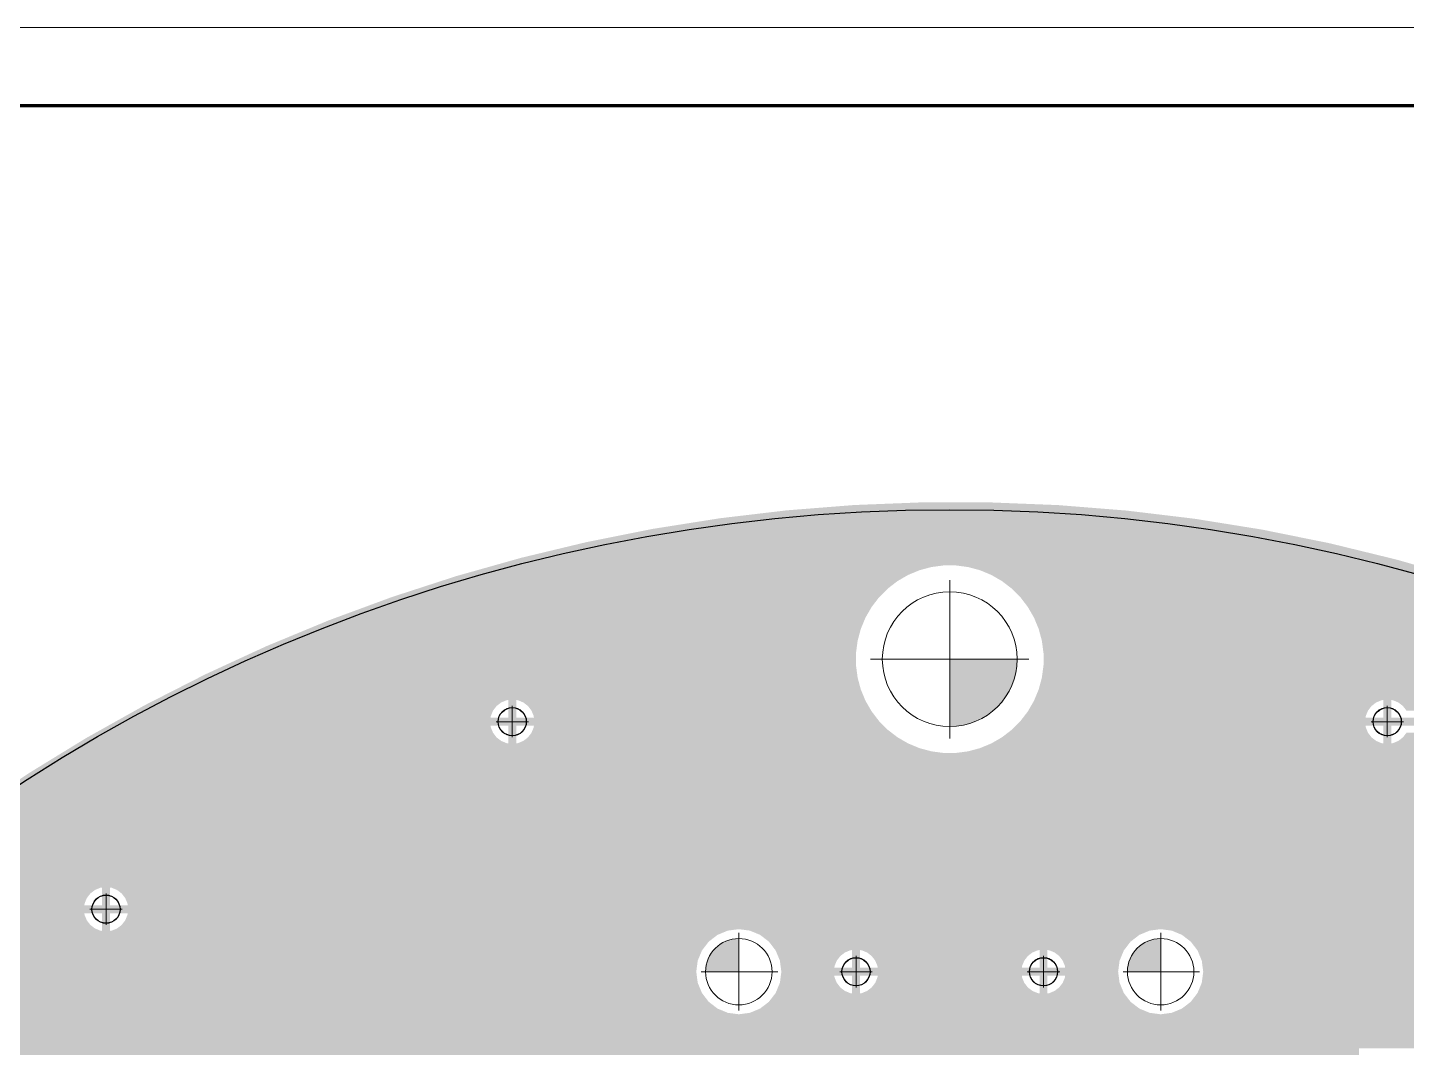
# Model space of a CAD drawing. Header units: millimetres. Extents: x -3633 to 871, y -630 to 261.
# Drawn here: x -1542.5 to -1453.9, y 194.8 to 260.6 of the extents above; entities that cross this region are included whole.
import ezdxf

# ---------------------------------------------------------------- set-up
doc = ezdxf.new("R2010")
doc.units = ezdxf.units.MM
doc.layers.add('border', color=7, linetype='Continuous', lineweight=70)
for name, color, linetype in [('DRILL', 7, 'Continuous'), ('DRILL GOST', 7, 'Continuous'), ('TOP_PASTE', 8, 'Continuous')]:
    doc.layers.add(name, color=color, linetype=linetype)

# ---------------------------------------------------------------- blocks, each defined once
blk = doc.blocks.new('ROUND_26')
blk.add_circle((0, 0), 0.0177)

msp = doc.modelspace()

# ---------------------------------------------------------------- hatches: boundary and pattern name
at = {"layer": 'DRILL', "lineweight": 0}
h = msp.add_hatch(color=256, dxfattribs=at)
h.dxf.hatch_style = 1
h.paths.add_polyline_path([(-1478.88, 219.972), (-1483.212, 219.972), (-1483.212, 215.64, 0.414214)])
at = {"layer": 'DRILL GOST', "lineweight": 0}
h = msp.add_hatch(color=256, dxfattribs=at)
h.dxf.hatch_style = 1
h.paths.add_polyline_path([(-1498.898, 199.893), (-1496.765, 199.893), (-1496.765, 202.026, 0.414214)])
h = msp.add_hatch(color=256, dxfattribs=at)
h.dxf.hatch_style = 1
h.paths.add_polyline_path([(-1471.791, 199.893), (-1469.659, 199.893), (-1469.659, 202.026, 0.414214)])

# ---------------------------------------------------------------- linework, layer by layer
at = {"layer": 'border', "lineweight": 18}
for p, q in [((-1347.795, 260.55), (-1644.795, 260.55)), ((-1644.795, 260.55), (-1347.795, 260.55)), ((-1644.795, 260.55), (-1050.795, 260.55)), ((-1050.795, 260.55), (-1644.795, 260.55))]:
    msp.add_line(p, q, dxfattribs=at)
at = {"layer": 'border', "lineweight": 70}
msp.add_line((-1624.795, 255.55), (-1055.795, 255.55), dxfattribs=at)
at = {"layer": 'DRILL', "lineweight": 0}
for p, q in [((-1483.212, 219.972), (-1483.212, 225.058)), ((-1483.212, 219.972), (-1483.212, 225.058)), ((-1483.212, 224.304), (-1483.212, 215.64)), ((-1483.212, 224.304), (-1483.212, 215.64)), ((-1483.212, 223.406), (-1483.212, 216.654)), ((-1483.212, 223.406), (-1483.212, 216.654)), ((-1483.212, 222.883), (-1483.212, 217.16)), ((-1483.212, 222.883), (-1483.212, 217.16)), ((-1483.212, 219.972), (-1488.298, 219.972)), ((-1483.212, 219.972), (-1488.298, 219.972)), ((-1483.212, 219.972), (-1487.544, 219.972)), ((-1483.212, 219.972), (-1487.544, 219.972)), ((-1486.714, 219.972), (-1479.338, 219.972)), ((-1486.714, 219.972), (-1479.338, 219.972)), ((-1483.212, 219.972), (-1478.88, 219.972)), ((-1483.212, 219.972), (-1478.126, 219.972)), ((-1483.212, 219.972), (-1483.212, 214.886)), ((-1483.212, 219.972), (-1478.88, 219.972)), ((-1483.212, 219.972), (-1478.126, 219.972)), ((-1483.212, 219.972), (-1483.212, 214.886)), ((-1511.321, 216.975), (-1511.321, 214.953)), ((-1455.101, 216.975), (-1455.101, 214.953)), ((-1512.363, 215.956), (-1510.28, 215.956)), ((-1456.142, 215.956), (-1454.059, 215.956)), ((-1537.424, 204.928), (-1537.424, 202.906)), ((-1538.465, 203.909), (-1536.382, 203.909)), ((-1496.765, 202.026), (-1496.765, 197.411)), ((-1469.659, 202.026), (-1469.659, 197.411)), ((-1496.765, 200.806), (-1496.765, 198.951)), ((-1489.235, 200.912), (-1489.235, 198.89)), ((-1477.187, 200.912), (-1477.187, 198.89)), ((-1469.659, 200.806), (-1469.659, 198.951)), ((-1499.183, 199.893), (-1494.261, 199.893)), ((-1497.664, 199.893), (-1495.845, 199.893)), ((-1496.765, 199.893), (-1494.632, 199.893)), ((-1490.276, 199.893), (-1488.193, 199.893)), ((-1478.229, 199.893), (-1476.146, 199.893)), ((-1472.077, 199.893), (-1467.155, 199.893)), ((-1470.558, 199.893), (-1468.739, 199.893)), ((-1469.659, 199.893), (-1467.526, 199.893))]:
    msp.add_line(p, q, dxfattribs=at)
msp.add_circle((-1483.212, 219.972), 4.332, dxfattribs=at)
at = {"layer": 'DRILL GOST', "lineweight": 0}
for p, q in [((-1496.765, 199.893), (-1496.765, 202.397)), ((-1469.659, 199.893), (-1469.659, 202.397))]:
    msp.add_line(p, q, dxfattribs=at)
for centre, radius in [((-1511.321, 215.956), 0.911), ((-1455.101, 215.956), 0.911), ((-1537.424, 203.909), 0.911), ((-1496.765, 199.893), 2.133), ((-1469.659, 199.893), 2.133), ((-1489.235, 199.893), 0.911), ((-1477.187, 199.893), 0.911)]:
    msp.add_circle(centre, radius, dxfattribs=at)
at = {"layer": 'TOP_PASTE'}
msp.add_circle((-1483.212, 119.578), 110, dxfattribs=at)
for points in [[(-1497.997, 229.024), (-1493.813, 229.519), (-1467.725, 229.024), (-1471.848, 229.519)], [(-1493.813, 229.519), (-1493.691, 229.534), (-1471.848, 229.519), (-1472.029, 229.534)], [(-1493.691, 229.534), (-1489.416, 229.871), (-1472.029, 229.534), (-1476.248, 229.871)], [(-1489.416, 229.871), (-1489.368, 229.875), (-1476.248, 229.871), (-1476.343, 229.875)], [(-1489.368, 229.875), (-1485.035, 230.046), (-1476.343, 229.875), (-1480.639, 230.046)], [(-1485.035, 230.046), (-1482.867, 230.046), (-1480.639, 230.046), (-1480.649, 230.046)], [(-1482.867, 230.046), (-1480.66, 230.047), (-1480.649, 230.046), (-1480.66, 230.047)], [(-1502.28, 228.345), (-1498.195, 228.992), (-1463.443, 228.345), (-1467.464, 228.992)], [(-1498.195, 228.992), (-1497.997, 229.024), (-1467.464, 228.992), (-1467.725, 229.024)], [(-1506.533, 227.498), (-1502.553, 228.29), (-1459.19, 227.498), (-1463.106, 228.29)], [(-1502.553, 228.29), (-1502.28, 228.345), (-1463.106, 228.29), (-1463.443, 228.345)], [(-1510.749, 226.485), (-1506.879, 227.415), (-1454.973, 226.485), (-1458.779, 227.415)], [(-1506.879, 227.415), (-1506.533, 227.498), (-1458.779, 227.415), (-1459.19, 227.498)], [(-1512.851, 225.892), (-1512.486, 225.995), (-1484.389, 225.892), (-1483.607, 225.995)], [(-1512.486, 225.995), (-1511.168, 226.367), (-1453.194, 225.995), (-1454.49, 226.367)], [(-1511.168, 226.367), (-1510.749, 226.485), (-1454.49, 226.367), (-1454.973, 226.485)], [(-1482.034, 225.892), (-1482.817, 225.995), (-1452.835, 225.892), (-1453.194, 225.995)], [(-1515.897, 224.991), (-1514.923, 225.308), (-1486.566, 224.991), (-1486.017, 225.308)], [(-1514.923, 225.308), (-1514.646, 225.386), (-1486.017, 225.308), (-1485.882, 225.386)], [(-1514.646, 225.386), (-1513.575, 225.688), (-1485.882, 225.386), (-1485.152, 225.688)], [(-1513.575, 225.688), (-1512.851, 225.892), (-1485.152, 225.688), (-1484.389, 225.892)], [(-1481.271, 225.688), (-1482.034, 225.892), (-1452.124, 225.688), (-1452.835, 225.892)], [(-1480.542, 225.386), (-1481.271, 225.688), (-1451.071, 225.386), (-1452.124, 225.688)], [(-1480.132, 225.149), (-1480.542, 225.386), (-1450.246, 225.149), (-1451.071, 225.386)], [(-1479.858, 224.991), (-1480.132, 225.149), (-1449.769, 224.991), (-1450.246, 225.149)], [(-1519.047, 223.967), (-1517.376, 224.51), (-1487.735, 223.967), (-1487.192, 224.51)], [(-1517.376, 224.51), (-1515.897, 224.991), (-1487.192, 224.51), (-1486.566, 224.991)], [(-1479.232, 224.51), (-1479.858, 224.991), (-1448.316, 224.51), (-1449.769, 224.991)], [(-1478.673, 223.952), (-1479.232, 224.51), (-1446.628, 223.952), (-1448.316, 224.51)], [(-1522.639, 222.642), (-1520.786, 223.325), (-1488.626, 222.642), (-1488.231, 223.325)], [(-1520.786, 223.325), (-1519.088, 223.952), (-1488.231, 223.325), (-1487.75, 223.952)], [(-1519.088, 223.952), (-1519.047, 223.967), (-1487.75, 223.952), (-1487.735, 223.967)], [(-1478.528, 223.762), (-1478.673, 223.952), (-1446.055, 223.762), (-1446.628, 223.952)], [(-1478.193, 223.325), (-1478.528, 223.762), (-1444.893, 223.325), (-1446.055, 223.762)], [(-1477.798, 222.642), (-1478.193, 223.325), (-1443.073, 222.642), (-1444.893, 223.325)], [(-1524.452, 221.912), (-1523.115, 222.466), (-1488.928, 221.912), (-1488.699, 222.466)], [(-1523.115, 222.466), (-1522.639, 222.642), (-1488.699, 222.466), (-1488.626, 222.642)], [(-1477.619, 222.209), (-1477.798, 222.642), (-1441.923, 222.209), (-1443.073, 222.642)], [(-1526.293, 221.149), (-1524.452, 221.912), (-1489.132, 221.149), (-1488.928, 221.912)], [(-1477.496, 221.912), (-1477.619, 222.209), (-1441.219, 221.912), (-1441.923, 222.209)], [(-1477.291, 221.149), (-1477.496, 221.912), (-1439.412, 221.149), (-1441.219, 221.912)], [(-1528.074, 220.367), (-1527.121, 220.806), (-1489.235, 220.367), (-1489.178, 220.806)], [(-1527.121, 220.806), (-1526.293, 221.149), (-1489.178, 220.806), (-1489.132, 221.149)], [(-1477.205, 220.492), (-1477.291, 221.149), (-1437.855, 220.492), (-1439.412, 221.149)], [(-1529.787, 219.577), (-1528.074, 220.367), (-1489.235, 219.577), (-1489.235, 220.367)], [(-1477.188, 220.367), (-1477.205, 220.492), (-1437.588, 220.367), (-1437.855, 220.492)], [(-1477.188, 219.577), (-1477.188, 220.367), (-1435.908, 219.577), (-1437.588, 220.367)], [(-1531.444, 218.794), (-1531.059, 218.99), (-1489.132, 218.794), (-1489.158, 218.99)], [(-1531.059, 218.99), (-1529.787, 219.577), (-1489.158, 218.99), (-1489.235, 219.577)], [(-1477.291, 218.794), (-1477.188, 219.577), (-1434.242, 218.794), (-1435.908, 219.577)], [(-1534.281, 217.348), (-1532.941, 218.031), (-1488.645, 217.348), (-1488.928, 218.031)], [(-1532.941, 218.031), (-1531.444, 218.794), (-1488.928, 218.031), (-1489.132, 218.794)], [(-1477.779, 217.348), (-1477.496, 218.031), (-1431.424, 217.348), (-1432.739, 218.031)], [(-1477.496, 218.031), (-1477.339, 218.614), (-1432.739, 218.031), (-1433.86, 218.614)], [(-1477.339, 218.614), (-1477.291, 218.794), (-1433.86, 218.614), (-1434.242, 218.794)], [(-1534.922, 217.021), (-1534.59, 217.191), (-1512.255, 217.021), (-1512.034, 217.191)], [(-1534.59, 217.191), (-1534.311, 217.333), (-1512.034, 217.191), (-1511.69, 217.333)], [(-1534.311, 217.333), (-1534.281, 217.348), (-1511.69, 217.333), (-1511.576, 217.348)], [(-1511.576, 216.211), (-1511.576, 217.348), (-1511.066, 216.211), (-1511.066, 217.348)], [(-1510.952, 217.333), (-1511.066, 217.348), (-1488.639, 217.333), (-1488.645, 217.348)], [(-1510.877, 217.302), (-1510.952, 217.333), (-1488.626, 217.302), (-1488.639, 217.333)], [(-1510.608, 217.191), (-1510.877, 217.302), (-1488.562, 217.191), (-1488.626, 217.302)], [(-1510.313, 216.964), (-1510.608, 217.191), (-1488.431, 216.964), (-1488.562, 217.191)], [(-1477.993, 216.964), (-1477.862, 217.191), (-1456.109, 216.964), (-1455.814, 217.191)], [(-1477.862, 217.191), (-1477.798, 217.302), (-1455.814, 217.191), (-1455.545, 217.302)], [(-1477.798, 217.302), (-1477.785, 217.333), (-1455.545, 217.302), (-1455.47, 217.333)], [(-1477.785, 217.333), (-1477.779, 217.348), (-1455.47, 217.333), (-1455.356, 217.348)], [(-1455.356, 216.211), (-1455.356, 217.348), (-1454.846, 216.211), (-1454.846, 217.348)], [(-1454.732, 217.333), (-1454.846, 217.348), (-1431.395, 217.333), (-1431.424, 217.348)], [(-1454.388, 217.191), (-1454.732, 217.333), (-1431.121, 217.191), (-1431.395, 217.333)], [(-1454.093, 216.964), (-1454.388, 217.191), (-1430.685, 216.964), (-1431.121, 217.191)], [(-1536.761, 215.992), (-1536.369, 216.211), (-1487.75, 215.992), (-1487.919, 216.211)], [(-1536.369, 216.211), (-1536.166, 216.325), (-1512.713, 216.211), (-1512.698, 216.325)], [(-1536.166, 216.325), (-1535.552, 216.669), (-1512.698, 216.325), (-1512.556, 216.669)], [(-1535.552, 216.669), (-1535.025, 216.964), (-1512.556, 216.669), (-1512.329, 216.964)], [(-1535.025, 216.964), (-1534.922, 217.021), (-1512.329, 216.964), (-1512.255, 217.021)], [(-1510.087, 216.669), (-1510.313, 216.964), (-1488.26, 216.669), (-1488.431, 216.964)], [(-1510.065, 216.618), (-1510.087, 216.669), (-1488.231, 216.618), (-1488.26, 216.669)], [(-1509.944, 216.325), (-1510.065, 216.618), (-1488.006, 216.325), (-1488.231, 216.618)], [(-1509.929, 216.211), (-1509.944, 216.325), (-1487.919, 216.211), (-1488.006, 216.325)], [(-1478.673, 215.992), (-1478.505, 216.211), (-1428.917, 215.992), (-1429.301, 216.211)], [(-1478.505, 216.211), (-1478.417, 216.325), (-1456.493, 216.211), (-1456.478, 216.325)], [(-1478.417, 216.325), (-1478.193, 216.618), (-1456.478, 216.325), (-1456.357, 216.618)], [(-1478.193, 216.618), (-1478.163, 216.669), (-1456.357, 216.618), (-1456.336, 216.669)], [(-1478.163, 216.669), (-1477.993, 216.964), (-1456.336, 216.669), (-1456.109, 216.964)], [(-1453.866, 216.669), (-1454.093, 216.964), (-1430.117, 216.669), (-1430.685, 216.964)], [(-1538.097, 215.243), (-1537.483, 215.587), (-1512.556, 215.243), (-1512.698, 215.587)], [(-1537.483, 215.587), (-1537.28, 215.701), (-1512.698, 215.587), (-1512.713, 215.701)], [(-1537.28, 215.701), (-1536.761, 215.992), (-1487.46, 215.701), (-1487.75, 215.992)], [(-1511.576, 214.564), (-1511.576, 215.701), (-1511.066, 214.564), (-1511.066, 215.701)], [(-1510.087, 215.243), (-1510.008, 215.433), (-1486.944, 215.243), (-1487.192, 215.433)], [(-1510.008, 215.433), (-1509.944, 215.587), (-1487.192, 215.433), (-1487.346, 215.587)], [(-1509.944, 215.587), (-1509.929, 215.701), (-1487.346, 215.587), (-1487.46, 215.701)], [(-1479.479, 215.243), (-1479.232, 215.433), (-1456.336, 215.243), (-1456.414, 215.433)], [(-1479.232, 215.433), (-1479.078, 215.587), (-1456.414, 215.433), (-1456.478, 215.587)], [(-1479.078, 215.587), (-1478.964, 215.701), (-1456.478, 215.587), (-1456.493, 215.701)], [(-1478.964, 215.701), (-1478.673, 215.992), (-1428.409, 215.701), (-1428.917, 215.992)], [(-1455.356, 214.564), (-1455.356, 215.701), (-1454.846, 214.564), (-1454.846, 215.701)], [(-1539.761, 214.256), (-1539.268, 214.558), (-1485.152, 214.256), (-1485.882, 214.558)], [(-1539.268, 214.558), (-1539.258, 214.564), (-1485.882, 214.558), (-1485.892, 214.564)], [(-1539.258, 214.564), (-1539.234, 214.579), (-1511.576, 214.564), (-1511.69, 214.579)], [(-1539.234, 214.579), (-1539.001, 214.721), (-1511.69, 214.579), (-1512.034, 214.721)], [(-1539.001, 214.721), (-1538.706, 214.902), (-1512.034, 214.721), (-1512.27, 214.902)], [(-1538.706, 214.902), (-1538.625, 214.948), (-1512.27, 214.902), (-1512.329, 214.948)], [(-1538.625, 214.948), (-1538.097, 215.243), (-1512.329, 214.948), (-1512.556, 215.243)], [(-1511.066, 214.564), (-1510.952, 214.579), (-1485.892, 214.564), (-1485.918, 214.579)], [(-1510.952, 214.579), (-1510.608, 214.721), (-1485.918, 214.579), (-1486.165, 214.721)], [(-1510.608, 214.721), (-1510.313, 214.948), (-1486.165, 214.721), (-1486.557, 214.948)], [(-1510.313, 214.948), (-1510.31, 214.952), (-1486.557, 214.948), (-1486.566, 214.952)], [(-1510.31, 214.952), (-1510.087, 215.243), (-1486.566, 214.952), (-1486.944, 215.243)], [(-1480.954, 214.387), (-1480.542, 214.558), (-1426.11, 214.387), (-1426.409, 214.558)], [(-1480.542, 214.558), (-1480.531, 214.564), (-1426.409, 214.558), (-1426.419, 214.564)], [(-1480.531, 214.564), (-1480.505, 214.579), (-1455.356, 214.564), (-1455.47, 214.579)], [(-1480.505, 214.579), (-1480.259, 214.721), (-1455.47, 214.579), (-1455.814, 214.721)], [(-1480.259, 214.721), (-1479.866, 214.948), (-1455.814, 214.721), (-1456.109, 214.948)], [(-1479.866, 214.948), (-1479.858, 214.952), (-1456.109, 214.948), (-1456.113, 214.952)], [(-1479.858, 214.952), (-1479.479, 215.243), (-1456.113, 214.952), (-1456.336, 215.243)], [(-1454.846, 214.564), (-1454.732, 214.579), (-1426.419, 214.564), (-1426.446, 214.579)], [(-1454.732, 214.579), (-1454.388, 214.721), (-1426.446, 214.579), (-1426.695, 214.721)], [(-1454.388, 214.721), (-1454.093, 214.948), (-1426.695, 214.721), (-1427.091, 214.948)], [(-1454.093, 214.948), (-1453.866, 215.243), (-1427.091, 214.948), (-1427.608, 215.243)], [(-1542.403, 212.636), (-1540.263, 213.948), (-1423.313, 212.636), (-1425.409, 213.948)], [(-1540.263, 213.948), (-1540.095, 214.051), (-1483.607, 213.948), (-1484.389, 214.051)], [(-1540.095, 214.051), (-1539.761, 214.256), (-1484.389, 214.051), (-1485.152, 214.256)], [(-1482.817, 213.948), (-1482.034, 214.051), (-1425.409, 213.948), (-1425.574, 214.051)], [(-1482.034, 214.051), (-1481.271, 214.256), (-1425.574, 214.051), (-1425.9, 214.256)], [(-1481.271, 214.256), (-1480.954, 214.387), (-1425.9, 214.256), (-1426.11, 214.387)], [(-1543.289, 212.044), (-1542.403, 212.636), (-1422.368, 212.044), (-1423.313, 212.636)], [(-1546.008, 210.227), (-1543.289, 212.044), (-1419.707, 210.227), (-1422.368, 212.044)], [(-1546.934, 209.554), (-1546.008, 210.227), (-1418.722, 209.554), (-1419.707, 210.227)], [(-1549.516, 207.678), (-1546.934, 209.554), (-1416.198, 207.678), (-1418.722, 209.554)], [(-1550.477, 206.921), (-1549.516, 207.678), (-1415.179, 206.921), (-1416.198, 207.678)], [(-1552.532, 205.301), (-1550.477, 206.921), (-1413.173, 205.301), (-1415.179, 206.921)], [(-1553.357, 204.622), (-1553.011, 204.917), (-1538.658, 204.622), (-1538.432, 204.917)], [(-1553.011, 204.917), (-1552.922, 204.993), (-1538.432, 204.917), (-1538.332, 204.993)], [(-1552.922, 204.993), (-1552.731, 205.143), (-1538.332, 204.993), (-1538.136, 205.143)], [(-1552.731, 205.143), (-1552.551, 205.286), (-1538.136, 205.143), (-1537.793, 205.286)], [(-1552.551, 205.286), (-1552.532, 205.301), (-1537.793, 205.286), (-1537.679, 205.301)], [(-1537.679, 204.164), (-1537.679, 205.301), (-1537.169, 204.164), (-1537.169, 205.301)], [(-1537.055, 205.286), (-1537.169, 205.301), (-1429.367, 205.286), (-1429.253, 205.301)], [(-1536.711, 205.143), (-1537.055, 205.286), (-1429.711, 205.143), (-1429.367, 205.286)], [(-1536.415, 204.917), (-1536.711, 205.143), (-1430.007, 204.917), (-1429.711, 205.143)], [(-1536.189, 204.622), (-1536.415, 204.917), (-1430.233, 204.622), (-1430.007, 204.917)], [(-1554.49, 203.654), (-1553.912, 204.147), (-1411.18, 203.654), (-1411.744, 204.147)], [(-1553.912, 204.147), (-1553.893, 204.164), (-1411.744, 204.147), (-1411.764, 204.164)], [(-1553.893, 204.164), (-1553.76, 204.278), (-1538.816, 204.164), (-1538.801, 204.278)], [(-1553.76, 204.278), (-1553.357, 204.622), (-1538.801, 204.278), (-1538.658, 204.622)], [(-1536.046, 204.278), (-1536.189, 204.622), (-1430.376, 204.278), (-1430.233, 204.622)], [(-1536.031, 204.164), (-1536.046, 204.278), (-1430.391, 204.164), (-1430.376, 204.278)], [(-1555.637, 202.674), (-1555.372, 202.901), (-1538.136, 202.674), (-1538.432, 202.901)], [(-1555.372, 202.901), (-1555.026, 203.196), (-1538.432, 202.901), (-1538.658, 203.196)], [(-1555.026, 203.196), (-1554.624, 203.54), (-1538.658, 203.196), (-1538.801, 203.54)], [(-1554.624, 203.54), (-1554.49, 203.654), (-1538.801, 203.54), (-1538.816, 203.654)], [(-1537.679, 202.517), (-1537.679, 203.654), (-1537.169, 202.517), (-1537.169, 203.654)], [(-1536.711, 202.674), (-1536.415, 202.901), (-1429.711, 202.674), (-1430.007, 202.901)], [(-1536.415, 202.901), (-1536.189, 203.196), (-1430.007, 202.901), (-1430.233, 203.196)], [(-1536.189, 203.196), (-1536.046, 203.54), (-1430.233, 203.196), (-1430.376, 203.54)], [(-1536.046, 203.54), (-1536.031, 203.654), (-1430.376, 203.54), (-1430.391, 203.654)], [(-1556.599, 201.826), (-1556.219, 202.177), (-1498.698, 201.826), (-1498.241, 202.177)], [(-1556.219, 202.177), (-1556.121, 202.261), (-1498.241, 202.177), (-1498.132, 202.261)], [(-1556.121, 202.261), (-1555.822, 202.517), (-1498.132, 202.261), (-1497.514, 202.517)], [(-1555.822, 202.517), (-1555.804, 202.532), (-1537.679, 202.517), (-1537.793, 202.532)], [(-1555.804, 202.532), (-1555.637, 202.674), (-1537.793, 202.532), (-1538.136, 202.674)], [(-1537.169, 202.517), (-1537.055, 202.532), (-1497.514, 202.517), (-1497.478, 202.532)], [(-1537.055, 202.532), (-1537.049, 202.534), (-1497.478, 202.532), (-1497.473, 202.534)], [(-1537.049, 202.534), (-1536.824, 202.627), (-1497.473, 202.534), (-1496.765, 202.627)], [(-1536.824, 202.627), (-1536.711, 202.674), (-1429.598, 202.627), (-1429.711, 202.674)], [(-1496.057, 202.534), (-1496.765, 202.627), (-1470.366, 202.534), (-1469.659, 202.627)], [(-1495.398, 202.261), (-1496.057, 202.534), (-1471.026, 202.261), (-1470.366, 202.534)], [(-1494.832, 201.826), (-1495.398, 202.261), (-1471.592, 201.826), (-1471.026, 202.261)], [(-1468.951, 202.534), (-1469.659, 202.627), (-1429.373, 202.534), (-1429.598, 202.627)], [(-1468.946, 202.532), (-1468.951, 202.534), (-1429.367, 202.532), (-1429.373, 202.534)], [(-1468.909, 202.517), (-1468.946, 202.532), (-1429.253, 202.517), (-1429.367, 202.532)], [(-1468.292, 202.261), (-1468.909, 202.517), (-1409.589, 202.261), (-1409.881, 202.517)], [(-1467.725, 201.826), (-1468.292, 202.261), (-1409.093, 201.826), (-1409.589, 202.261)], [(-1557.925, 200.601), (-1557.211, 201.26), (-1499.406, 200.601), (-1499.133, 201.26)], [(-1557.211, 201.26), (-1556.599, 201.826), (-1499.133, 201.26), (-1498.698, 201.826)], [(-1494.417, 201.285), (-1494.832, 201.826), (-1472.007, 201.285), (-1471.592, 201.826)], [(-1494.405, 201.27), (-1494.417, 201.285), (-1489.604, 201.27), (-1489.49, 201.285)], [(-1494.397, 201.26), (-1494.405, 201.27), (-1489.628, 201.26), (-1489.604, 201.27)], [(-1494.342, 201.128), (-1494.397, 201.26), (-1489.948, 201.128), (-1489.628, 201.26)], [(-1494.249, 200.901), (-1494.342, 201.128), (-1490.243, 200.901), (-1489.948, 201.128)], [(-1489.49, 200.148), (-1489.49, 201.285), (-1488.98, 200.148), (-1488.98, 201.285)], [(-1488.866, 201.27), (-1488.98, 201.285), (-1477.556, 201.27), (-1477.442, 201.285)], [(-1488.522, 201.128), (-1488.866, 201.27), (-1477.9, 201.128), (-1477.556, 201.27)], [(-1488.227, 200.901), (-1488.522, 201.128), (-1478.196, 200.901), (-1477.9, 201.128)], [(-1477.442, 200.148), (-1477.442, 201.285), (-1476.932, 200.148), (-1476.932, 201.285)], [(-1476.818, 201.27), (-1476.932, 201.285), (-1472.019, 201.27), (-1472.007, 201.285)], [(-1476.794, 201.26), (-1476.818, 201.27), (-1472.026, 201.26), (-1472.019, 201.27)], [(-1476.475, 201.128), (-1476.794, 201.26), (-1472.081, 201.128), (-1472.026, 201.26)], [(-1476.179, 200.901), (-1476.475, 201.128), (-1472.175, 200.901), (-1472.081, 201.128)], [(-1467.291, 201.26), (-1467.725, 201.826), (-1408.446, 201.26), (-1409.093, 201.826)], [(-1467.282, 201.239), (-1467.291, 201.26), (-1408.422, 201.239), (-1408.446, 201.26)], [(-1467.018, 200.601), (-1467.282, 201.239), (-1407.749, 200.601), (-1408.422, 201.239)], [(-1558.69, 199.893), (-1557.925, 200.601), (-1499.499, 199.893), (-1499.406, 200.601)], [(-1494.126, 200.606), (-1494.249, 200.901), (-1490.469, 200.606), (-1490.243, 200.901)], [(-1494.124, 200.601), (-1494.126, 200.606), (-1490.472, 200.601), (-1490.469, 200.606)], [(-1494.08, 200.262), (-1494.124, 200.601), (-1490.612, 200.262), (-1490.472, 200.601)], [(-1494.065, 200.148), (-1494.08, 200.262), (-1490.627, 200.148), (-1490.612, 200.262)], [(-1488, 200.606), (-1488.227, 200.901), (-1478.422, 200.606), (-1478.196, 200.901)], [(-1487.857, 200.262), (-1488, 200.606), (-1478.565, 200.262), (-1478.422, 200.606)], [(-1487.842, 200.148), (-1487.857, 200.262), (-1478.58, 200.148), (-1478.565, 200.262)], [(-1475.953, 200.606), (-1476.179, 200.901), (-1472.297, 200.606), (-1472.175, 200.901)], [(-1475.951, 200.601), (-1475.953, 200.606), (-1472.3, 200.601), (-1472.297, 200.606)], [(-1475.81, 200.262), (-1475.951, 200.601), (-1472.344, 200.262), (-1472.3, 200.601)], [(-1475.795, 200.148), (-1475.81, 200.262), (-1472.359, 200.148), (-1472.344, 200.262)], [(-1466.925, 199.893), (-1467.018, 200.601), (-1407.004, 199.893), (-1407.749, 200.601)], [(-1559.403, 199.234), (-1558.69, 199.893), (-1499.412, 199.234), (-1499.499, 199.893)], [(-1494.124, 199.185), (-1494.08, 199.524), (-1490.472, 199.185), (-1490.612, 199.524)], [(-1494.08, 199.524), (-1494.065, 199.638), (-1490.612, 199.524), (-1490.627, 199.638)], [(-1494.031, 199.893), (-1494.065, 200.148), (-1472.393, 199.893), (-1472.359, 200.148)], [(-1494.065, 199.638), (-1494.031, 199.893), (-1472.359, 199.638), (-1472.393, 199.893)], [(-1489.49, 198.501), (-1489.49, 199.638), (-1488.98, 198.501), (-1488.98, 199.638)], [(-1488, 199.18), (-1487.857, 199.524), (-1478.422, 199.18), (-1478.565, 199.524)], [(-1487.857, 199.524), (-1487.842, 199.638), (-1478.565, 199.524), (-1478.58, 199.638)], [(-1477.442, 198.501), (-1477.442, 199.638), (-1476.932, 198.501), (-1476.932, 199.638)], [(-1475.951, 199.185), (-1475.81, 199.524), (-1472.3, 199.185), (-1472.344, 199.524)], [(-1475.81, 199.524), (-1475.795, 199.638), (-1472.344, 199.524), (-1472.359, 199.638)], [(-1467.018, 199.185), (-1466.931, 199.843), (-1451.236, 199.185), (-1451.236, 199.843)], [(-1466.931, 199.843), (-1466.925, 199.893), (-1406.951, 199.843), (-1407.004, 199.893)], [(-1560.677, 197.96), (-1560.111, 198.526), (-1498.698, 197.96), (-1499.133, 198.526)], [(-1560.111, 198.526), (-1559.452, 199.185), (-1499.133, 198.526), (-1499.406, 199.185)], [(-1559.452, 199.185), (-1559.403, 199.234), (-1499.406, 199.185), (-1499.412, 199.234)], [(-1494.832, 197.96), (-1494.417, 198.501), (-1471.592, 197.96), (-1472.007, 198.501)], [(-1494.417, 198.501), (-1494.405, 198.516), (-1489.49, 198.501), (-1489.604, 198.516)], [(-1494.405, 198.516), (-1494.397, 198.526), (-1489.604, 198.516), (-1489.628, 198.526)], [(-1494.397, 198.526), (-1494.342, 198.658), (-1489.628, 198.526), (-1489.948, 198.658)], [(-1494.342, 198.658), (-1494.249, 198.885), (-1489.948, 198.658), (-1490.243, 198.885)], [(-1494.249, 198.885), (-1494.126, 199.18), (-1490.243, 198.885), (-1490.469, 199.18)], [(-1494.126, 199.18), (-1494.124, 199.185), (-1490.469, 199.18), (-1490.472, 199.185)], [(-1488.98, 198.501), (-1488.866, 198.516), (-1477.442, 198.501), (-1477.556, 198.516)], [(-1488.866, 198.516), (-1488.522, 198.658), (-1477.556, 198.516), (-1477.9, 198.658)], [(-1488.522, 198.658), (-1488.227, 198.885), (-1477.9, 198.658), (-1478.196, 198.885)], [(-1488.227, 198.885), (-1488, 199.18), (-1478.196, 198.885), (-1478.422, 199.18)], [(-1476.932, 198.501), (-1476.818, 198.516), (-1472.007, 198.501), (-1472.019, 198.516)], [(-1476.818, 198.516), (-1476.794, 198.526), (-1472.019, 198.516), (-1472.026, 198.526)], [(-1476.794, 198.526), (-1476.475, 198.658), (-1472.026, 198.526), (-1472.081, 198.658)], [(-1476.475, 198.658), (-1476.179, 198.885), (-1472.081, 198.658), (-1472.175, 198.885)], [(-1476.179, 198.885), (-1475.953, 199.18), (-1472.175, 198.885), (-1472.297, 199.18)], [(-1475.953, 199.18), (-1475.951, 199.185), (-1472.297, 199.18), (-1472.3, 199.185)], [(-1467.725, 197.96), (-1467.291, 198.526), (-1451.236, 197.96), (-1451.236, 198.526)], [(-1467.291, 198.526), (-1467.018, 199.185), (-1451.236, 198.526), (-1451.236, 199.185)], [(-1561.112, 197.525), (-1560.677, 197.96), (-1498.132, 197.525), (-1498.698, 197.96)], [(-1495.398, 197.525), (-1494.832, 197.96), (-1471.026, 197.525), (-1471.592, 197.96)], [(-1468.292, 197.525), (-1467.725, 197.96), (-1451.236, 197.525), (-1451.236, 197.96)], [(-1562.046, 196.591), (-1561.478, 197.159), (-1451.236, 196.591), (-1451.236, 197.159)], [(-1561.478, 197.159), (-1561.385, 197.252), (-1496.765, 197.159), (-1497.473, 197.252)], [(-1561.385, 197.252), (-1561.112, 197.525), (-1497.473, 197.252), (-1498.132, 197.525)], [(-1496.765, 197.159), (-1496.057, 197.252), (-1469.659, 197.159), (-1470.366, 197.252)], [(-1496.057, 197.252), (-1495.398, 197.525), (-1470.366, 197.252), (-1471.026, 197.525)], [(-1469.659, 197.159), (-1468.951, 197.252), (-1451.236, 197.159), (-1451.236, 197.252)], [(-1468.951, 197.252), (-1468.292, 197.525), (-1451.236, 197.252), (-1451.236, 197.525)], [(-1553.023, 196.488), (-1553.806, 196.591), (-1451.236, 196.488), (-1451.236, 196.591)], [(-1552.261, 196.283), (-1553.023, 196.488), (-1451.236, 196.283), (-1451.236, 196.488)], [(-1551.531, 195.981), (-1552.261, 196.283), (-1451.236, 195.981), (-1451.236, 196.283)], [(-1550.847, 195.586), (-1551.531, 195.981), (-1451.236, 195.586), (-1451.236, 195.981)], [(-1550.221, 195.106), (-1550.847, 195.586), (-1451.236, 195.106), (-1451.236, 195.586)], [(-1550.139, 195.024), (-1550.221, 195.106), (-1451.236, 195.024), (-1451.236, 195.106)], [(-1550.089, 194.974), (-1550.139, 195.024), (-1448.224, 194.974), (-1448.224, 195.024)], [(-1549.662, 194.547), (-1550.089, 194.974), (-1456.908, 194.547), (-1456.908, 194.974)]]:
    msp.add_solid(points, dxfattribs=at)

# ---------------------------------------------------------------- block references
at = {"layer": 'TOP_PASTE', "xscale": 51, "yscale": 51, "zscale": 51}
for p in [(-1511.321, 215.956), (-1455.101, 215.956), (-1537.424, 203.909), (-1489.235, 199.893), (-1477.187, 199.893)]:
    msp.add_blockref('ROUND_26', p, dxfattribs=at)

doc.saveas('drawing.dxf')
